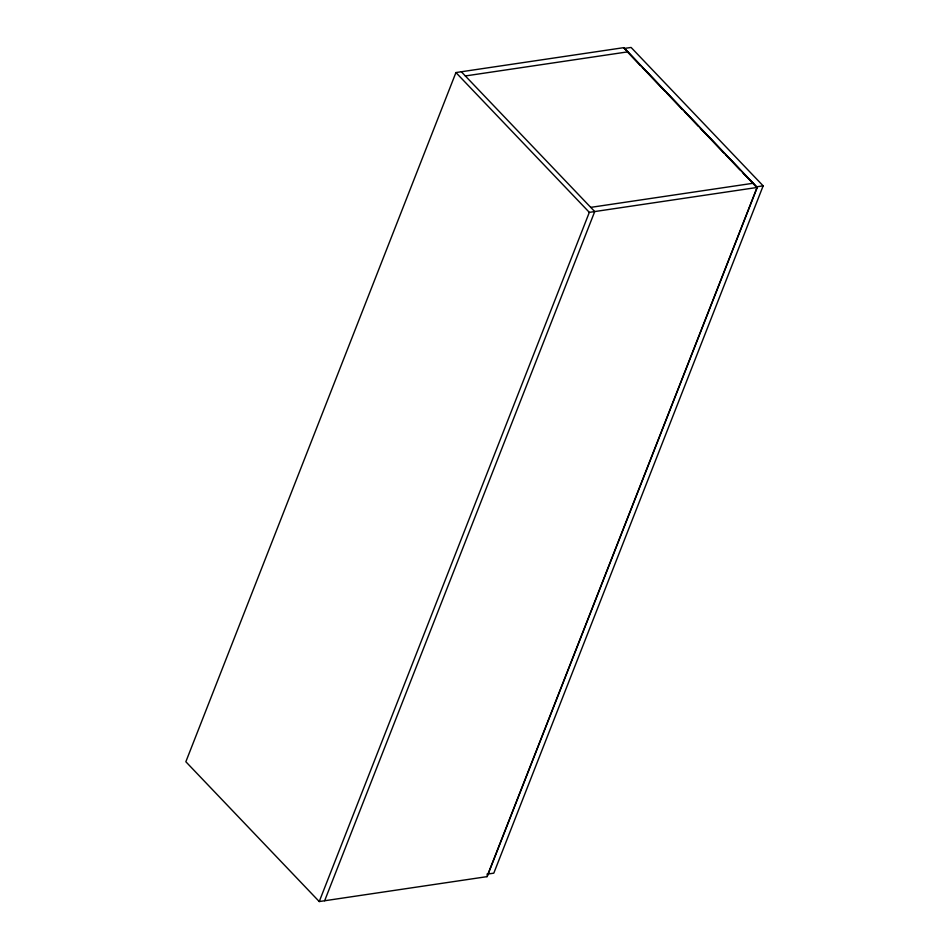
<?xml version="1.0" encoding="UTF-8"?>
<svg xmlns="http://www.w3.org/2000/svg" width="949" height="949" viewBox="0 0 949 949"><rect width="100%" height="100%" fill="white"/><g stroke="black" fill="none" stroke-linecap="round" stroke-linejoin="round"><path stroke-width="1.42" d="M455.935 72.563L185.85 761.75L319.244 901.55L487.145 876.627L757.243 187.439L623.849 47.64L455.935 72.563L589.329 212.362L757.243 187.439M319.244 901.55L589.329 212.362M324.641 900.743L594.726 211.556L461.333 71.756M486.967 876.662L757.065 187.463L623.671 47.664M624.193 48.47L631.097 47.45L763.15 185.85L493.8 873.163L486.908 874.183M465.33 75.956L627.847 51.839M590.729 207.368L753.245 183.24M763.15 185.85L756.258 186.87L743.055 173.038M627.242 51.673L640.456 65.505M642.485 67.64L664.834 91.057M666.862 93.192L682.106 109.159M685.154 112.35L698.357 126.193M700.386 128.317L723.755 152.813M725.783 154.936L740.006 169.835"/></g></svg>
